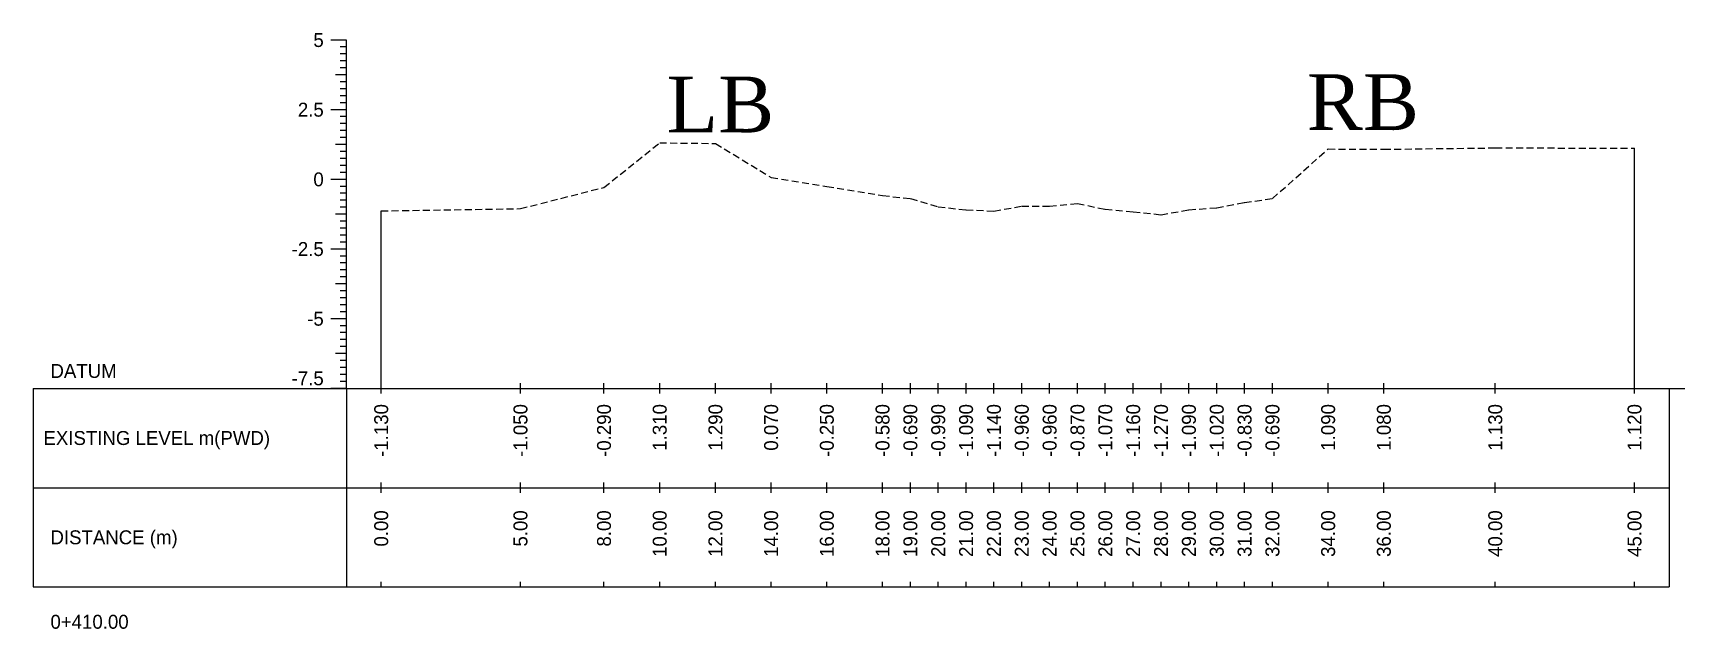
# Model space of a CAD drawing. Header units: inches. Extents: x 2917 to 4535, y -1482 to -1060.
# Drawn here: x 3272.8 to 3332.1, y -1107.3 to -1086 of the extents above; entities that cross this region are included whole.
import ezdxf
from ezdxf.enums import TextEntityAlignment as Align

# ---------------------------------------------------------------- set-up
doc = ezdxf.new("R2010")
doc.units = ezdxf.units.IN
doc.header["$MEASUREMENT"] = 0
doc.linetypes.add('HIDDEN', pattern=[0.375, 0.25, -0.125])
doc.layers.add('CS_Drawing', color=7, linetype='Continuous')
doc.layers.add('GL', color=3, linetype='HIDDEN')
doc.styles.add('romans', font='romans.shx')

msp = doc.modelspace()

# ---------------------------------------------------------------- linework, layer by layer
at = {"layer": 'CS_Drawing'}
for p, q in [((3284.033, -1086.201), (3283.47, -1086.201)), ((3284.033, -1086.201), (3283.639, -1086.201)), ((3284.033, -1086.201), (3283.808, -1086.201)), ((3284.033, -1086.451), (3283.808, -1086.451)), ((3284.033, -1098.701), (3284.033, -1086.201)), ((3284.033, -1086.701), (3283.808, -1086.701)), ((3284.033, -1086.951), (3283.808, -1086.951)), ((3284.033, -1087.451), (3283.639, -1087.451)), ((3284.033, -1087.201), (3283.808, -1087.201)), ((3284.033, -1087.451), (3283.808, -1087.451)), ((3284.033, -1087.701), (3283.808, -1087.701)), ((3284.033, -1087.951), (3283.808, -1087.951)), ((3284.033, -1088.201), (3283.808, -1088.201)), ((3284.033, -1088.701), (3283.47, -1088.701)), ((3284.033, -1088.701), (3283.639, -1088.701)), ((3284.033, -1088.451), (3283.808, -1088.451)), ((3284.033, -1088.701), (3283.808, -1088.701)), ((3284.033, -1088.951), (3283.808, -1088.951)), ((3284.033, -1089.201), (3283.808, -1089.201)), ((3284.033, -1089.451), (3283.808, -1089.451)), ((3284.033, -1089.951), (3283.639, -1089.951)), ((3284.033, -1089.701), (3283.808, -1089.701)), ((3284.033, -1089.951), (3283.808, -1089.951)), ((3330.283, -1098.701), (3330.283, -1090.081)), ((3284.033, -1090.201), (3283.808, -1090.201)), ((3284.033, -1090.451), (3283.808, -1090.451)), ((3284.033, -1090.701), (3283.808, -1090.701)), ((3284.033, -1091.201), (3283.47, -1091.201)), ((3284.033, -1091.201), (3283.639, -1091.201)), ((3284.033, -1090.951), (3283.808, -1090.951)), ((3284.033, -1091.201), (3283.808, -1091.201)), ((3284.033, -1091.451), (3283.808, -1091.451)), ((3284.033, -1091.701), (3283.808, -1091.701)), ((3284.033, -1092.451), (3283.639, -1092.451)), ((3284.033, -1091.951), (3283.808, -1091.951)), ((3284.033, -1092.201), (3283.808, -1092.201)), ((3284.033, -1092.451), (3283.808, -1092.451)), ((3285.283, -1098.701), (3285.283, -1092.331)), ((3284.033, -1092.701), (3283.808, -1092.701)), ((3284.033, -1092.951), (3283.808, -1092.951)), ((3284.033, -1093.701), (3283.47, -1093.701)), ((3284.033, -1093.701), (3283.639, -1093.701)), ((3284.033, -1093.201), (3283.808, -1093.201)), ((3284.033, -1093.451), (3283.808, -1093.451)), ((3284.033, -1093.701), (3283.808, -1093.701)), ((3284.033, -1093.951), (3283.808, -1093.951)), ((3284.033, -1094.201), (3283.808, -1094.201)), ((3284.033, -1094.451), (3283.808, -1094.451)), ((3284.033, -1094.701), (3283.808, -1094.701)), ((3284.033, -1094.951), (3283.639, -1094.951)), ((3284.033, -1094.951), (3283.808, -1094.951)), ((3284.033, -1095.201), (3283.808, -1095.201)), ((3284.033, -1095.451), (3283.808, -1095.451)), ((3284.033, -1095.701), (3283.808, -1095.701)), ((3284.033, -1095.951), (3283.808, -1095.951)), ((3284.033, -1096.201), (3283.47, -1096.201)), ((3284.033, -1096.201), (3283.639, -1096.201)), ((3284.033, -1096.201), (3283.808, -1096.201)), ((3284.033, -1096.451), (3283.808, -1096.451)), ((3284.033, -1096.701), (3283.808, -1096.701)), ((3284.033, -1096.951), (3283.808, -1096.951)), ((3284.033, -1097.201), (3283.808, -1097.201)), ((3284.033, -1097.451), (3283.639, -1097.451)), ((3284.033, -1097.451), (3283.808, -1097.451)), ((3284.033, -1097.701), (3283.808, -1097.701)), ((3284.033, -1097.951), (3283.808, -1097.951)), ((3284.033, -1098.201), (3283.808, -1098.201)), ((3284.033, -1098.451), (3283.808, -1098.451)), ((3272.783, -1098.701), (3284.033, -1098.701)), ((3272.783, -1098.701), (3272.783, -1105.826)), ((3284.033, -1098.701), (3283.47, -1098.701)), ((3284.033, -1098.701), (3283.639, -1098.701)), ((3284.033, -1098.701), (3283.808, -1098.701)), ((3284.033, -1098.701), (3331.533, -1098.701)), ((3284.033, -1098.701), (3284.033, -1105.826)), ((3285.283, -1098.889), (3285.283, -1098.514)), ((3290.283, -1098.889), (3290.283, -1098.514)), ((3293.283, -1098.889), (3293.283, -1098.514)), ((3295.283, -1098.889), (3295.283, -1098.514)), ((3297.283, -1098.889), (3297.283, -1098.514)), ((3299.283, -1098.889), (3299.283, -1098.514)), ((3301.283, -1098.889), (3301.283, -1098.514)), ((3303.283, -1098.889), (3303.283, -1098.514)), ((3304.283, -1098.889), (3304.283, -1098.514)), ((3305.283, -1098.889), (3305.283, -1098.514)), ((3306.283, -1098.889), (3306.283, -1098.514)), ((3307.283, -1098.889), (3307.283, -1098.514)), ((3308.283, -1098.889), (3308.283, -1098.514)), ((3309.283, -1098.889), (3309.283, -1098.514)), ((3310.283, -1098.889), (3310.283, -1098.514)), ((3311.283, -1098.889), (3311.283, -1098.514)), ((3312.283, -1098.889), (3312.283, -1098.514)), ((3313.283, -1098.889), (3313.283, -1098.514)), ((3314.283, -1098.889), (3314.283, -1098.514)), ((3315.283, -1098.889), (3315.283, -1098.514)), ((3316.283, -1098.889), (3316.283, -1098.514)), ((3317.283, -1098.889), (3317.283, -1098.514)), ((3319.283, -1098.889), (3319.283, -1098.514)), ((3321.283, -1098.889), (3321.283, -1098.514)), ((3325.283, -1098.889), (3325.283, -1098.514)), ((3330.283, -1098.889), (3330.283, -1098.514)), ((3331.533, -1098.701), (3332.095, -1098.701)), ((3331.533, -1098.701), (3331.926, -1098.701)), ((3331.533, -1098.701), (3331.758, -1098.701)), ((3331.533, -1098.701), (3331.533, -1105.826)), ((3272.783, -1102.264), (3284.033, -1102.264)), ((3284.033, -1102.264), (3331.533, -1102.264)), ((3284.033, -1102.264), (3331.533, -1102.264)), ((3285.283, -1102.451), (3285.283, -1102.076)), ((3290.283, -1102.451), (3290.283, -1102.076)), ((3293.283, -1102.451), (3293.283, -1102.076)), ((3295.283, -1102.451), (3295.283, -1102.076)), ((3297.283, -1102.451), (3297.283, -1102.076)), ((3299.283, -1102.451), (3299.283, -1102.076)), ((3301.283, -1102.451), (3301.283, -1102.076)), ((3303.283, -1102.451), (3303.283, -1102.076)), ((3304.283, -1102.451), (3304.283, -1102.076)), ((3305.283, -1102.451), (3305.283, -1102.076)), ((3306.283, -1102.451), (3306.283, -1102.076)), ((3307.283, -1102.451), (3307.283, -1102.076)), ((3308.283, -1102.451), (3308.283, -1102.076)), ((3309.283, -1102.451), (3309.283, -1102.076)), ((3310.283, -1102.451), (3310.283, -1102.076)), ((3311.283, -1102.451), (3311.283, -1102.076)), ((3312.283, -1102.451), (3312.283, -1102.076)), ((3313.283, -1102.451), (3313.283, -1102.076)), ((3314.283, -1102.451), (3314.283, -1102.076)), ((3315.283, -1102.451), (3315.283, -1102.076)), ((3316.283, -1102.451), (3316.283, -1102.076)), ((3317.283, -1102.451), (3317.283, -1102.076)), ((3319.283, -1102.451), (3319.283, -1102.076)), ((3321.283, -1102.451), (3321.283, -1102.076)), ((3325.283, -1102.451), (3325.283, -1102.076)), ((3330.283, -1102.451), (3330.283, -1102.076)), ((3272.783, -1105.826), (3284.033, -1105.826)), ((3284.033, -1105.826), (3331.533, -1105.826)), ((3285.283, -1105.826), (3285.283, -1105.639)), ((3290.283, -1105.826), (3290.283, -1105.639)), ((3293.283, -1105.826), (3293.283, -1105.639)), ((3295.283, -1105.826), (3295.283, -1105.639)), ((3297.283, -1105.826), (3297.283, -1105.639)), ((3299.283, -1105.826), (3299.283, -1105.639)), ((3301.283, -1105.826), (3301.283, -1105.639)), ((3303.283, -1105.826), (3303.283, -1105.639)), ((3304.283, -1105.826), (3304.283, -1105.639)), ((3305.283, -1105.826), (3305.283, -1105.639)), ((3306.283, -1105.826), (3306.283, -1105.639)), ((3307.283, -1105.826), (3307.283, -1105.639)), ((3308.283, -1105.826), (3308.283, -1105.639)), ((3309.283, -1105.826), (3309.283, -1105.639)), ((3310.283, -1105.826), (3310.283, -1105.639)), ((3311.283, -1105.826), (3311.283, -1105.639)), ((3312.283, -1105.826), (3312.283, -1105.639)), ((3313.283, -1105.826), (3313.283, -1105.639)), ((3314.283, -1105.826), (3314.283, -1105.639)), ((3315.283, -1105.826), (3315.283, -1105.639)), ((3316.283, -1105.826), (3316.283, -1105.639)), ((3317.283, -1105.826), (3317.283, -1105.639)), ((3319.283, -1105.826), (3319.283, -1105.639)), ((3321.283, -1105.826), (3321.283, -1105.639)), ((3325.283, -1105.826), (3325.283, -1105.639)), ((3330.283, -1105.826), (3330.283, -1105.639))]:
    msp.add_line(p, q, dxfattribs=at)
at = {"layer": 'GL'}
msp.add_lwpolyline([(3285.283, -1092.331), (3290.283, -1092.251), (3293.283, -1091.491), (3295.283, -1089.891), (3297.283, -1089.911), (3299.283, -1091.131), (3301.283, -1091.451), (3303.283, -1091.781), (3304.283, -1091.891), (3305.283, -1092.191), (3306.283, -1092.291), (3307.283, -1092.341), (3308.283, -1092.161), (3309.283, -1092.161), (3310.283, -1092.071), (3311.283, -1092.271), (3312.283, -1092.361), (3313.283, -1092.471), (3314.283, -1092.291), (3315.283, -1092.221), (3316.283, -1092.031), (3317.283, -1091.891), (3319.283, -1090.111), (3321.283, -1090.121), (3325.283, -1090.071), (3330.283, -1090.081)], dxfattribs=at)

# ---------------------------------------------------------------- texts
at = {"char_height": 2, "width": 27.14775, "attachment_point": 1, "style": 'romans'}
for s, insert in [('{\\fTimes New Roman|b0|i0|c0|p18;LB}', (3295.534, -1087.514)), ('{\\fTimes New Roman|b0|i0|c0|p18;RB}', (3318.516, -1087.427))]:
    msp.add_mtext(s, dxfattribs=dict(at, insert=insert))
at = {"layer": 'CS_Drawing'}
for s, p in [('5', (3283.22, -1086.201)), ('2.5', (3283.22, -1088.701)), ('0', (3283.22, -1091.201)), ('-2.5', (3283.22, -1093.701)), ('-5', (3283.22, -1096.201))]:
    msp.add_text(s, height=0.5, dxfattribs=at).set_placement(p, align=Align.MIDDLE_RIGHT)
for s, p in [('DATUM', (3273.408, -1098.076)), ('EXISTING LEVEL m(PWD)', (3273.157, -1100.482)), ('DISTANCE (m)', (3273.408, -1104.045)), ('0+410.00', (3273.408, -1107.076))]:
    msp.add_text(s, height=0.5, dxfattribs=at).set_placement(p, align=Align.MIDDLE_LEFT)
msp.add_text('-7.5', height=0.5, dxfattribs=at).set_placement((3283.22, -1098.589), align=Align.RIGHT)
for s, p in [('-1.130', (3285.283, -1099.264)), ('-1.050', (3290.283, -1099.264)), ('-0.290', (3293.283, -1099.264)), ('1.310', (3295.283, -1099.264)), ('1.290', (3297.283, -1099.264)), ('0.070', (3299.283, -1099.264)), ('-0.250', (3301.283, -1099.264)), ('-0.580', (3303.283, -1099.264)), ('-0.690', (3304.283, -1099.264)), ('-0.990', (3305.283, -1099.264)), ('-1.090', (3306.283, -1099.264)), ('-1.140', (3307.283, -1099.264)), ('-0.960', (3308.283, -1099.264)), ('-0.960', (3309.283, -1099.264)), ('-0.870', (3310.283, -1099.264)), ('-1.070', (3311.283, -1099.264)), ('-1.160', (3312.283, -1099.264)), ('-1.270', (3313.283, -1099.264)), ('-1.090', (3314.283, -1099.264)), ('-1.020', (3315.283, -1099.264)), ('-0.830', (3316.283, -1099.264)), ('-0.690', (3317.283, -1099.264)), ('1.090', (3319.283, -1099.264)), ('1.080', (3321.283, -1099.264)), ('1.130', (3325.283, -1099.264)), ('1.120', (3330.283, -1099.264)), ('0.00', (3285.283, -1103.076)), ('5.00', (3290.283, -1103.076)), ('8.00', (3293.283, -1103.076)), ('10.00', (3295.283, -1103.076)), ('12.00', (3297.283, -1103.076)), ('14.00', (3299.283, -1103.076)), ('16.00', (3301.283, -1103.076)), ('18.00', (3303.283, -1103.076)), ('19.00', (3304.283, -1103.076)), ('20.00', (3305.283, -1103.076)), ('21.00', (3306.283, -1103.076)), ('22.00', (3307.283, -1103.076)), ('23.00', (3308.283, -1103.076)), ('24.00', (3309.283, -1103.076)), ('25.00', (3310.283, -1103.076)), ('26.00', (3311.283, -1103.076)), ('27.00', (3312.283, -1103.076)), ('28.00', (3313.283, -1103.076)), ('29.00', (3314.283, -1103.076)), ('30.00', (3315.283, -1103.076)), ('31.00', (3316.283, -1103.076)), ('32.00', (3317.283, -1103.076)), ('34.00', (3319.283, -1103.076)), ('36.00', (3321.283, -1103.076)), ('40.00', (3325.283, -1103.076)), ('45.00', (3330.283, -1103.076))]:
    msp.add_text(s, height=0.5, rotation=90, dxfattribs=at).set_placement(p, align=Align.MIDDLE_RIGHT)

doc.saveas('drawing.dxf')
